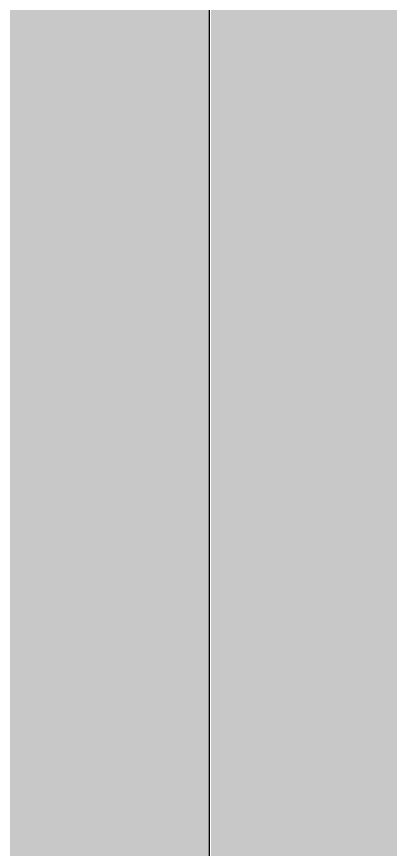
# Model space of a CAD drawing. Header units: millimetres. Extents: x 457 to 3457, y 154 to 6041.
# Drawn here: x 1105.9 to 1194.5, y 2298.2 to 2495.3 of the extents above; entities that cross this region are included whole.
import ezdxf

# ---------------------------------------------------------------- set-up
doc = ezdxf.new("R2010")
doc.units = ezdxf.units.MM
doc.layers.add('4E', color=7, linetype='Continuous')

msp = doc.modelspace()

# ---------------------------------------------------------------- hatches: boundary and pattern name
at = {"layer": '4E', "true_color": 0x136734, "transparency": 33554687}
h = msp.add_hatch(color=116, dxfattribs=at)
h.dxf.hatch_style = 1
h.paths.add_polyline_path([(971.99, 1287.138), (971.99, 1437.122), (941.99, 1587.122), (941.99, 3167.122), (896.99, 3167.122), (896.99, 3167.122), (896.99, 927.122), (971.856, 927.122)])
h.paths.add_polyline_path([(1122.124, 927.122), (1122.002, 1257.122), (1121.99, 1257.122), (1121.99, 1437.122), (1151.99, 1587.122), (1151.99, 3167.122), (1196.99, 3167.122), (1196.99, 927.122)])
h.paths.add_polyline_path([(1196.99, 5407.122), (1122.124, 5407.122), (1121.99, 5047.106), (1121.99, 4897.122), (1151.99, 4747.122), (1151.99, 3167.122), (1196.99, 3167.122)])
h.paths.add_polyline_path([(2064.394, 691.068), (2064.394, 661.285), (2073.755, 661.285), (2073.755, 691.068)], flags=9)
h.paths.add_polyline_path([(2081.711, 992.43), (2109.554, 992.43), (2109.554, 1001.791), (2081.711, 1001.791)], flags=9)
h.paths.add_polyline_path([(2105.499, 632.581), (2135.671, 632.581), (2135.671, 641.942), (2105.499, 641.942)], flags=9)
at = {"layer": '4E', "true_color": 0x939598, "transparency": 33554687}
h = msp.add_hatch(color=252, dxfattribs=at)
h.dxf.hatch_style = 1
h.paths.add_polyline_path([(1016.587, 3166.902), (941.587, 3166.902), (941.587, 1586.902), (971.587, 1436.902), (971.587, 1286.902), (1016.587, 1286.902)])
h.paths.add_polyline_path([(1024.087, 1286.902), (971.587, 1286.902), (971.587, 1256.902), (971.977, 1256.902), (1024.087, 1256.902)])
h.paths.add_polyline_path([(1121.587, 1286.902), (1069.087, 1286.902), (1069.087, 1256.902), (1121.587, 1256.902)])
h.paths.add_polyline_path([(1151.587, 1586.902), (1151.587, 3166.902), (1076.587, 3166.902), (1076.587, 1286.902), (1121.587, 1286.902), (1121.587, 1436.902)])
h.paths.add_polyline_path([(1016.587, 5046.902), (971.587, 5046.902), (971.587, 4896.902), (941.587, 4746.902), (941.587, 3166.902), (1016.587, 3166.902)])
h.paths.add_polyline_path([(1121.587, 5046.902), (1076.587, 5046.902), (1076.587, 3166.902), (1151.587, 3166.902), (1151.587, 4746.902), (1121.587, 4896.902)])
h.paths.add_polyline_path([(1121.587, 5076.902), (1069.087, 5076.902), (1069.087, 5046.902), (1121.587, 5046.902)])
h.paths.add_polyline_path([(1024.087, 5076.902), (971.587, 5076.902), (971.587, 5046.902), (1016.587, 5046.902), (1024.087, 5046.902)])
at = {"layer": '4E', "true_color": 0x000000, "transparency": 33554687}
h = msp.add_hatch(color=18, dxfattribs=at)
h.dxf.hatch_style = 1
h.paths.add_polyline_path([(1024.087, 3166.902), (1024.087, 1286.902), (1069.087, 1286.902), (1069.087, 3166.902), (1069.087, 5046.902), (1024.087, 5046.902)])
edge = h.paths.add_edge_path()
edge.add_line((1069.087, 1286.902), (1121.587, 1286.902))
edge.add_line((1076.587, 1286.902), (1076.587, 3166.902))
edge.add_line((1076.587, 5046.902), (1076.587, 3166.902))
edge.add_line((1069.087, 5046.902), (1121.587, 5046.902))

# ---------------------------------------------------------------- linework, layer by layer
at = {"layer": '4E'}
msp.add_line((1151.587, 1586.902), (1151.587, 3166.902), dxfattribs=at)

doc.saveas('drawing.dxf')
